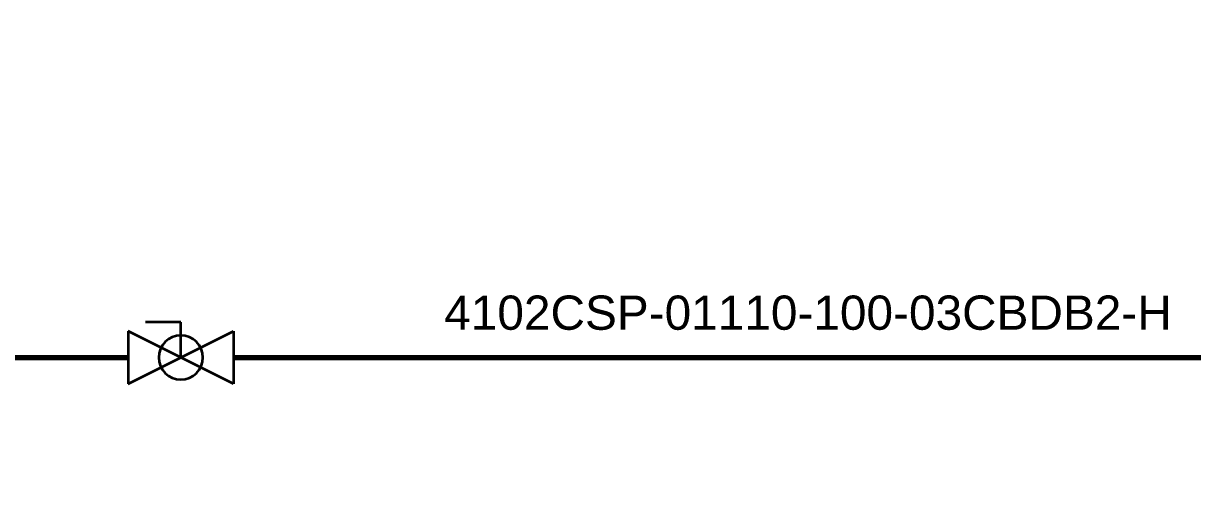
# Model space of a CAD drawing. Extents: x 757 to 8510, y -6585 to 527.
# Drawn here: x 1774.7 to 1859.1, y -905.6 to -871.7 of the extents above; entities that cross this region are included whole.
import ezdxf
from ezdxf.enums import TextEntityAlignment as Align

# ---------------------------------------------------------------- set-up
doc = ezdxf.new("R2010")
doc.units = 0
doc.header["$MEASUREMENT"] = 0
doc.layers.get('0').update_dxf_attribs({"linetype": 'CONTINUOUS'})
doc.layers.add('11', color=7, linetype='CONTINUOUS')
doc.styles.add('Arial', font='arial.ttf')

# ---------------------------------------------------------------- blocks, each defined once
blk = doc.blocks.new('BALL VALVE')
at = {"color": 0, "linetype": 'ByBlock', "lineweight": -2}
for p, q in [((0, 0), (0, 2.54)), ((0, 2.54), (2.54, 2.54)), ((-3.81, 1.905), (-3.81, -1.905)), ((3.81, -1.905), (-3.81, 1.905)), ((-3.81, -1.905), (3.81, 1.905)), ((3.81, 1.905), (3.81, -1.905))]:
    blk.add_line(p, q, dxfattribs=at)
blk.add_circle((0, 0), 1.587, dxfattribs=at)

msp = doc.modelspace()

# ---------------------------------------------------------------- linework, layer by layer
at = {"layer": '11', "color": 56, "linetype": 'Continuous', "lineweight": 70, "true_color": 0x808000}
for p, q in [((1759.588, -895.792), (1782.238, -895.792)), ((1789.858, -895.792), (1861.188, -895.792))]:
    msp.add_line(p, q, dxfattribs=at)

# ---------------------------------------------------------------- block references
at = {"layer": '11', "color": 56, "linetype": 'Continuous', "lineweight": 35, "true_color": 0x808000, "xscale": -1}
msp.add_blockref('BALL VALVE', (1786.048, -895.792), dxfattribs=at)

# ---------------------------------------------------------------- texts
at = {"layer": '11', "color": 7, "style": 'Arial'}
msp.add_text('4102CSP-01110-100-03CBDB2-H', height=2.46945, dxfattribs=at).set_placement((1831.341, -893.792), align=Align.CENTER)

doc.saveas('drawing.dxf')
